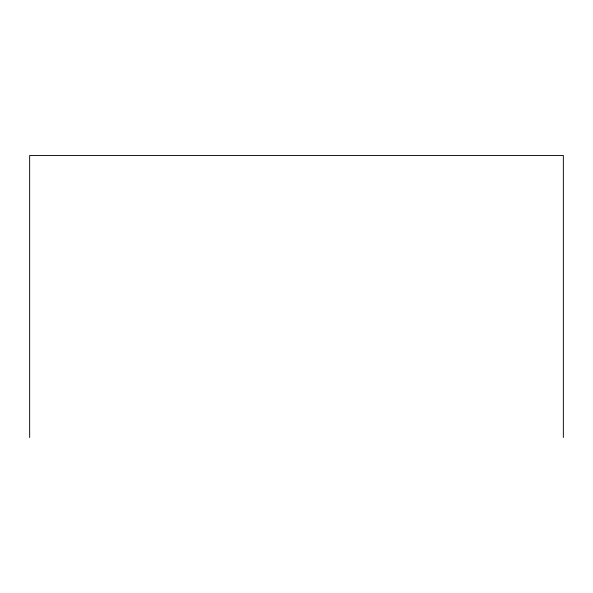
<?xml version="1.0" encoding="UTF-8"?>
<svg xmlns="http://www.w3.org/2000/svg" width="593" height="593" viewBox="0 0 593 593"><rect width="100%" height="100%" fill="white"/><g stroke="black" fill="none" stroke-linecap="round" stroke-linejoin="round"><path stroke-width="0.89" d="M563.35 437.493L563.35 155.507L29.65 155.507L29.65 437.493"/></g></svg>
